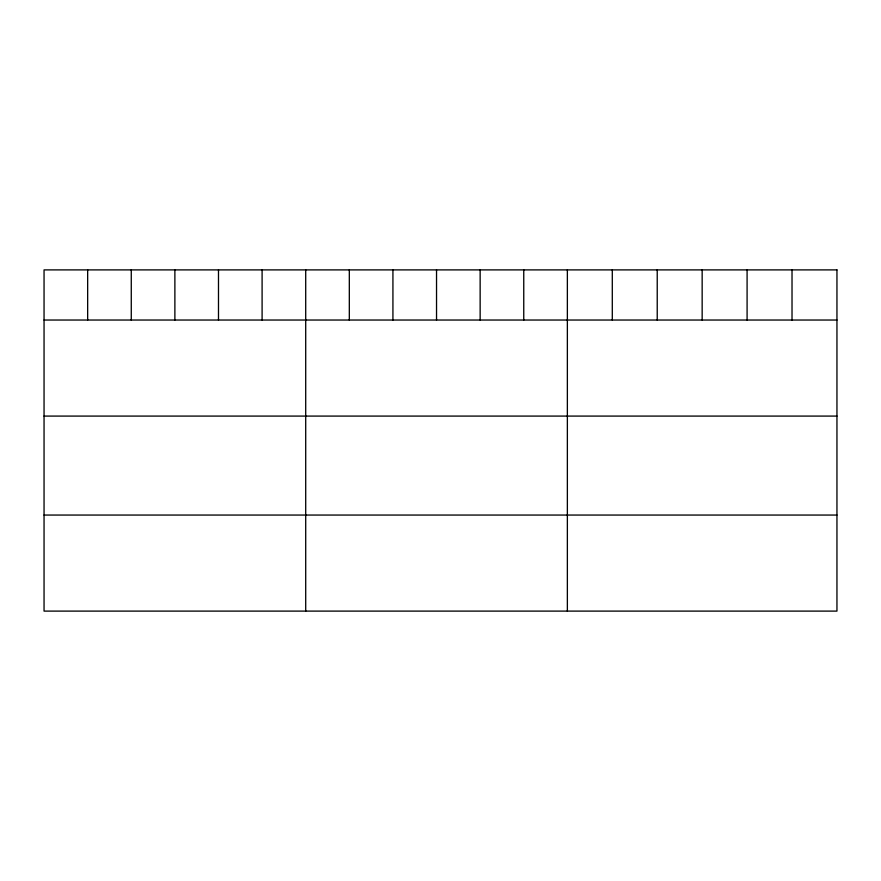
<?xml version="1.0" encoding="UTF-8"?>
<svg xmlns="http://www.w3.org/2000/svg" width="881" height="881" viewBox="0 0 881 881"><rect width="100%" height="100%" fill="white"/><g stroke="black" fill="none" stroke-linecap="round" stroke-linejoin="round"><path stroke-width="1.32" d="M44.05 320.034L836.95 320.034M44.05 416.085L836.95 416.085M44.05 515.055L836.95 515.055M792.019 269.894L792.019 320.034M747.088 269.894L747.088 320.034M702.157 269.894L702.157 320.034M657.226 269.894L657.226 320.034M612.295 269.894L612.295 320.034M567.364 269.894L567.364 611.106M523.755 269.894L523.755 320.034M480.145 269.894L480.145 320.034M436.536 269.894L436.536 320.034M392.926 269.894L392.926 320.034M349.317 269.894L349.317 320.034M305.707 269.894L305.707 611.106M262.098 269.894L262.098 320.034M218.488 269.894L218.488 320.034M174.879 269.894L174.879 320.034M131.269 269.894L131.269 320.034M87.659 269.894L87.659 320.034M836.95 269.894L44.05 269.894L44.05 611.106L836.95 611.106L836.95 269.894"/></g></svg>
